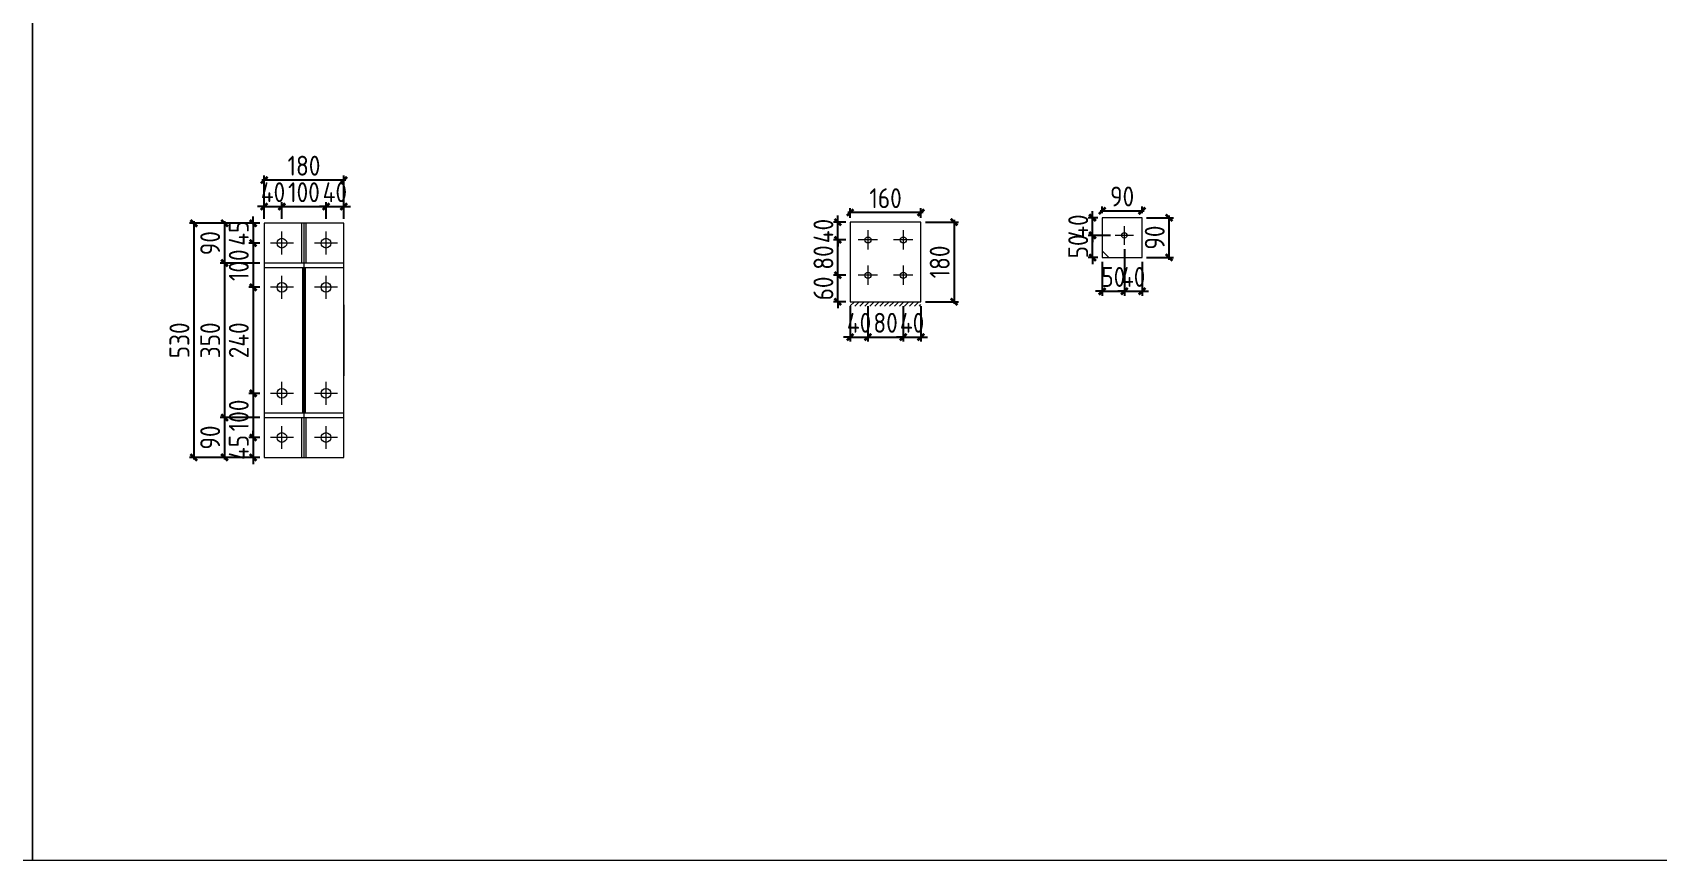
# Model space of a CAD drawing. Extents: x 485428 to 797698, y 56414 to 211814.
# Drawn here: x 763438 to 770791, y 113114 to 116863 of the extents above; entities that cross this region are included whole.
import ezdxf

# ---------------------------------------------------------------- set-up
doc = ezdxf.new("R2010")
doc.units = 0
doc.header["$LTSCALE"] = 1000
doc.header["$MEASUREMENT"] = 0
doc.styles.get("Standard").update_dxf_attribs({"font": 'gbenor.shx', "bigfont": 'gbcbig.shx'})
doc.dimstyles.get("Standard").update_dxf_attribs({"dimscale": 100, "dimtxt": 2, "dimasz": 0.4, "dimexe": 0.5, "dimexo": 1, "dimgap": 0.5, "dimtad": 1, "dimdec": 0, "dimzin": 0, "dimdsep": 46, "dimtxsty": 'Standard', "dimblk": 'ARCHTICK', "dimcen": 0.09, "dimadec": 0, "dimazin": 0, "dimtfac": 1, "dimtdec": 0, "dimtix": 1, "dimtmove": 2, "dimatfit": 3, "dimfxl": 1, "dimtolj": 1, "dimtzin": 0, "dimarcsym": 0})

# ---------------------------------------------------------------- blocks, each defined once
blk = doc.blocks.new('_ArchTick')
at = {"color": 0, "linetype": 'ByBlock', "const_width": 0.4}
blk.add_lwpolyline([(-0.5, -0.5), (0.5, 0.5)], dxfattribs=at)
blk = doc.blocks.new('*D2626')
at = {"color": 3, "lineweight": -2}
for p, q in [((764486.5, 116074.8), (764456.5, 116074.8)), ((764486.5, 116019.3), (764486.5, 116094.8)), ((764486.5, 116074.8), (764566.5, 116074.8)), ((764566.5, 116019.3), (764566.5, 116094.8)), ((764566.5, 116074.8), (764596.5, 116074.8))]:
    blk.add_line(p, q, dxfattribs=at)
at = {"layer": 'Defpoints', "color": 0}
for p in [(764566.5, 116074.8), (764486.5, 115999.3), (764566.5, 115999.3)]:
    blk.add_point(p, dxfattribs=at)
at = {"color": 3, "lineweight": -2, "xscale": 30, "yscale": 30, "zscale": 30}
blk.add_blockref('_ArchTick', (764486.5, 116074.8), dxfattribs=at)
at = {"color": 3, "lineweight": -2, "xscale": 30, "yscale": 30, "zscale": 30, "rotation": 180}
blk.add_blockref('_ArchTick', (764566.5, 116074.8), dxfattribs=at)
at = {"color": 0, "lineweight": 15, "insert": (764526.5, 116139.8), "char_height": 90, "attachment_point": 5}
blk.add_mtext('\\A1;40', dxfattribs=at)
blk = doc.blocks.new('*D2601')
at = {"color": 3, "lineweight": -2}
for p, q in [((764556.5, 116074.8), (764776.5, 116074.8)), ((764566.5, 116019.3), (764566.5, 116094.8)), ((764766.5, 116019.3), (764766.5, 116094.8))]:
    blk.add_line(p, q, dxfattribs=at)
at = {"layer": 'Defpoints', "color": 0}
for p in [(764766.5, 116074.8), (764566.5, 115999.3), (764766.5, 115999.3)]:
    blk.add_point(p, dxfattribs=at)
at = {"color": 3, "lineweight": -2, "xscale": 30, "yscale": 30, "zscale": 30, "rotation": 180}
blk.add_blockref('_ArchTick', (764566.5, 116074.8), dxfattribs=at)
at = {"color": 3, "lineweight": -2, "xscale": 30, "yscale": 30, "zscale": 30}
blk.add_blockref('_ArchTick', (764766.5, 116074.8), dxfattribs=at)
at = {"color": 0, "lineweight": 15, "insert": (764666.5, 116139.8), "char_height": 90, "attachment_point": 5}
blk.add_mtext('\\A1;100', dxfattribs=at)
blk = doc.blocks.new('*D2627')
at = {"color": 3, "lineweight": -2}
for p, q in [((764766.5, 116074.8), (764736.5, 116074.8)), ((764766.5, 116019.3), (764766.5, 116094.8)), ((764766.5, 116074.8), (764846.5, 116074.8)), ((764846.5, 116019.3), (764846.5, 116094.8)), ((764846.5, 116074.8), (764876.5, 116074.8))]:
    blk.add_line(p, q, dxfattribs=at)
at = {"layer": 'Defpoints', "color": 0}
for p in [(764846.5, 116074.8), (764766.5, 115999.3), (764846.5, 115999.3)]:
    blk.add_point(p, dxfattribs=at)
at = {"color": 3, "lineweight": -2, "xscale": 30, "yscale": 30, "zscale": 30}
blk.add_blockref('_ArchTick', (764766.5, 116074.8), dxfattribs=at)
at = {"color": 3, "lineweight": -2, "xscale": 30, "yscale": 30, "zscale": 30, "rotation": 180}
blk.add_blockref('_ArchTick', (764846.5, 116074.8), dxfattribs=at)
at = {"color": 0, "lineweight": 15, "insert": (764806.5, 116139.8), "char_height": 90, "attachment_point": 5}
blk.add_mtext('\\A1;40', dxfattribs=at)
blk = doc.blocks.new('*D2602')
at = {"color": 3, "lineweight": -2}
for p, q in [((764466.5, 115999.3), (764416.5, 115999.3)), ((764436.5, 115999.3), (764436.5, 116029.3)), ((764436.5, 115999.3), (764436.5, 115909.3)), ((764466.5, 115909.3), (764416.5, 115909.3)), ((764436.5, 115909.3), (764436.5, 115879.3))]:
    blk.add_line(p, q, dxfattribs=at)
at = {"layer": 'Defpoints', "color": 0}
for p in [(764486.5, 115999.3), (764436.5, 115909.3), (764486.5, 115909.3)]:
    blk.add_point(p, dxfattribs=at)
at = {"color": 3, "lineweight": -2, "xscale": 30, "yscale": 30, "zscale": 30}
for p, rotation in [((764436.5, 115999.3), 270), ((764436.5, 115909.3), 90)]:
    blk.add_blockref('_ArchTick', p, dxfattribs=dict(at, rotation=rotation))
at = {"color": 0, "lineweight": 15, "insert": (764371.5, 115954.3), "char_height": 90, "attachment_point": 5, "rotation": 90}
blk.add_mtext('\\A1;45', dxfattribs=at)
blk = doc.blocks.new('*D2603')
at = {"color": 3, "lineweight": -2}
for p, q in [((764466.5, 115909.3), (764416.5, 115909.3)), ((764436.5, 115919.3), (764436.5, 115699.3)), ((764466.5, 115709.3), (764416.5, 115709.3))]:
    blk.add_line(p, q, dxfattribs=at)
at = {"layer": 'Defpoints', "color": 0}
for p in [(764486.5, 115909.3), (764436.5, 115709.3), (764486.5, 115709.3)]:
    blk.add_point(p, dxfattribs=at)
at = {"color": 3, "lineweight": -2, "xscale": 30, "yscale": 30, "zscale": 30}
for p, rotation in [((764436.5, 115909.3), 90), ((764436.5, 115709.3), 270)]:
    blk.add_blockref('_ArchTick', p, dxfattribs=dict(at, rotation=rotation))
at = {"color": 0, "lineweight": 15, "insert": (764371.5, 115809.3), "char_height": 90, "attachment_point": 5, "rotation": 90}
blk.add_mtext('\\A1;100', dxfattribs=at)
blk = doc.blocks.new('*D2604')
at = {"color": 3, "lineweight": -2}
for p, q in [((764466.5, 115709.3), (764416.5, 115709.3)), ((764436.5, 115719.3), (764436.5, 115219.3)), ((764466.5, 115229.3), (764416.5, 115229.3))]:
    blk.add_line(p, q, dxfattribs=at)
at = {"layer": 'Defpoints', "color": 0}
for p in [(764486.5, 115709.3), (764436.5, 115229.3), (764486.5, 115229.3)]:
    blk.add_point(p, dxfattribs=at)
at = {"color": 3, "lineweight": -2, "xscale": 30, "yscale": 30, "zscale": 30}
for p, rotation in [((764436.5, 115709.3), 90), ((764436.5, 115229.3), 270)]:
    blk.add_blockref('_ArchTick', p, dxfattribs=dict(at, rotation=rotation))
at = {"color": 0, "lineweight": 15, "insert": (764371.5, 115469.3), "char_height": 90, "attachment_point": 5, "rotation": 90}
blk.add_mtext('\\A1;240', dxfattribs=at)
blk = doc.blocks.new('*D2605')
at = {"color": 3, "lineweight": -2}
for p, q in [((764466.5, 115229.3), (764416.5, 115229.3)), ((764436.5, 115239.3), (764436.5, 115019.3)), ((764466.5, 115029.3), (764416.5, 115029.3))]:
    blk.add_line(p, q, dxfattribs=at)
at = {"layer": 'Defpoints', "color": 0}
for p in [(764486.5, 115229.3), (764436.5, 115029.3), (764486.5, 115029.3)]:
    blk.add_point(p, dxfattribs=at)
at = {"color": 3, "lineweight": -2, "xscale": 30, "yscale": 30, "zscale": 30}
for p, rotation in [((764436.5, 115229.3), 90), ((764436.5, 115029.3), 270)]:
    blk.add_blockref('_ArchTick', p, dxfattribs=dict(at, rotation=rotation))
at = {"color": 0, "lineweight": 15, "insert": (764371.5, 115129.3), "char_height": 90, "attachment_point": 5, "rotation": 90}
blk.add_mtext('\\A1;100', dxfattribs=at)
blk = doc.blocks.new('*D2628')
at = {"color": 3, "lineweight": -2}
for p, q in [((764466.5, 115029.3), (764416.5, 115029.3)), ((764436.5, 115029.3), (764436.5, 115059.3)), ((764436.5, 115029.3), (764436.5, 114939.3)), ((764466.5, 114939.3), (764416.5, 114939.3)), ((764436.5, 114939.3), (764436.5, 114909.3))]:
    blk.add_line(p, q, dxfattribs=at)
at = {"layer": 'Defpoints', "color": 0}
for p in [(764486.5, 115029.3), (764436.5, 114939.3), (764486.5, 114939.3)]:
    blk.add_point(p, dxfattribs=at)
at = {"color": 3, "lineweight": -2, "xscale": 30, "yscale": 30, "zscale": 30}
for p, rotation in [((764436.5, 115029.3), 270), ((764436.5, 114939.3), 90)]:
    blk.add_blockref('_ArchTick', p, dxfattribs=dict(at, rotation=rotation))
at = {"color": 0, "lineweight": 15, "insert": (764371.5, 114984.3), "char_height": 90, "attachment_point": 5, "rotation": 90}
blk.add_mtext('\\A1;45', dxfattribs=at)
blk = doc.blocks.new('*D2629')
at = {"color": 3, "lineweight": -2}
for p, q in [((764466.5, 115999.3), (764287.1, 115999.3)), ((764307.1, 116009.3), (764307.1, 115809.3)), ((764466.5, 115819.3), (764287.1, 115819.3))]:
    blk.add_line(p, q, dxfattribs=at)
at = {"layer": 'Defpoints', "color": 0}
for p in [(764486.5, 115999.3), (764307.1, 115819.3), (764486.5, 115819.3)]:
    blk.add_point(p, dxfattribs=at)
at = {"color": 3, "lineweight": -2, "xscale": 30, "yscale": 30, "zscale": 30}
for p, rotation in [((764307.1, 115999.3), 90), ((764307.1, 115819.3), 270)]:
    blk.add_blockref('_ArchTick', p, dxfattribs=dict(at, rotation=rotation))
at = {"color": 0, "lineweight": 15, "insert": (764242.1, 115909.3), "char_height": 90, "attachment_point": 5, "rotation": 90}
blk.add_mtext('\\A1;90', dxfattribs=at)
blk = doc.blocks.new('*D2630')
at = {"color": 3, "lineweight": -2}
for p, q in [((764466.5, 115819.3), (764287.1, 115819.3)), ((764307.1, 115829.3), (764307.1, 115109.3)), ((764466.5, 115119.3), (764287.1, 115119.3))]:
    blk.add_line(p, q, dxfattribs=at)
at = {"layer": 'Defpoints', "color": 0}
for p in [(764486.5, 115819.3), (764307.1, 115119.3), (764486.5, 115119.3)]:
    blk.add_point(p, dxfattribs=at)
at = {"color": 3, "lineweight": -2, "xscale": 30, "yscale": 30, "zscale": 30}
for p, rotation in [((764307.1, 115819.3), 90), ((764307.1, 115119.3), 270)]:
    blk.add_blockref('_ArchTick', p, dxfattribs=dict(at, rotation=rotation))
at = {"color": 0, "lineweight": 15, "insert": (764242.1, 115469.3), "char_height": 90, "attachment_point": 5, "rotation": 90}
blk.add_mtext('\\A1;350', dxfattribs=at)
blk = doc.blocks.new('*D2631')
at = {"color": 3, "lineweight": -2}
for p, q in [((764466.5, 115119.3), (764287.1, 115119.3)), ((764307.1, 115129.3), (764307.1, 114929.3)), ((764466.5, 114939.3), (764287.1, 114939.3))]:
    blk.add_line(p, q, dxfattribs=at)
at = {"layer": 'Defpoints', "color": 0}
for p in [(764486.5, 115119.3), (764307.1, 114939.3), (764486.5, 114939.3)]:
    blk.add_point(p, dxfattribs=at)
at = {"color": 3, "lineweight": -2, "xscale": 30, "yscale": 30, "zscale": 30}
for p, rotation in [((764307.1, 115119.3), 90), ((764307.1, 114939.3), 270)]:
    blk.add_blockref('_ArchTick', p, dxfattribs=dict(at, rotation=rotation))
at = {"color": 0, "lineweight": 15, "insert": (764242.1, 115029.3), "char_height": 90, "attachment_point": 5, "rotation": 90}
blk.add_mtext('\\A1;90', dxfattribs=at)
blk = doc.blocks.new('*D2632')
at = {"color": 3, "lineweight": -2}
for p, q in [((764466.5, 115999.3), (764147.9, 115999.3)), ((764167.9, 116009.3), (764167.9, 114929.3)), ((764466.5, 114939.3), (764147.9, 114939.3))]:
    blk.add_line(p, q, dxfattribs=at)
at = {"layer": 'Defpoints', "color": 0}
for p in [(764486.5, 115999.3), (764167.9, 114939.3), (764486.5, 114939.3)]:
    blk.add_point(p, dxfattribs=at)
at = {"color": 3, "lineweight": -2, "xscale": 30, "yscale": 30, "zscale": 30}
for p, rotation in [((764167.9, 115999.3), 90), ((764167.9, 114939.3), 270)]:
    blk.add_blockref('_ArchTick', p, dxfattribs=dict(at, rotation=rotation))
at = {"color": 0, "lineweight": 15, "insert": (764102.9, 115469.3), "char_height": 90, "attachment_point": 5, "rotation": 90}
blk.add_mtext('\\A1;530', dxfattribs=at)
blk = doc.blocks.new('*D2633')
at = {"color": 3, "lineweight": -2}
for p, q in [((764856.5, 116194.9), (764476.5, 116194.9)), ((764486.5, 116019.3), (764486.5, 116214.9)), ((764846.5, 116019.3), (764846.5, 116214.9))]:
    blk.add_line(p, q, dxfattribs=at)
at = {"layer": 'Defpoints', "color": 0}
for p in [(764486.5, 116194.9), (764486.5, 115999.3), (764846.5, 115999.3)]:
    blk.add_point(p, dxfattribs=at)
at = {"color": 3, "lineweight": -2, "xscale": 30, "yscale": 30, "zscale": 30, "rotation": 180}
blk.add_blockref('_ArchTick', (764486.5, 116194.9), dxfattribs=at)
at = {"color": 3, "lineweight": -2, "xscale": 30, "yscale": 30, "zscale": 30}
blk.add_blockref('_ArchTick', (764846.5, 116194.9), dxfattribs=at)
at = {"color": 0, "lineweight": 15, "insert": (764666.5, 116259.9), "char_height": 90, "attachment_point": 5}
blk.add_mtext('\\A1;180', dxfattribs=at)
blk = doc.blocks.new('*D2634')
at = {"color": 3, "lineweight": -2}
for p, q in [((767138.3, 115624.2), (767138.3, 115463.6)), ((767218.3, 115624.2), (767218.3, 115463.6)), ((767138.3, 115483.6), (767108.3, 115483.6)), ((767138.3, 115483.6), (767218.3, 115483.6)), ((767218.3, 115483.6), (767248.3, 115483.6))]:
    blk.add_line(p, q, dxfattribs=at)
at = {"layer": 'Defpoints', "color": 0}
for p in [(767138.3, 115644.2), (767218.3, 115644.2), (767218.3, 115483.6)]:
    blk.add_point(p, dxfattribs=at)
at = {"color": 3, "lineweight": -2, "xscale": 30, "yscale": 30, "zscale": 30}
blk.add_blockref('_ArchTick', (767138.3, 115483.6), dxfattribs=at)
at = {"color": 3, "lineweight": -2, "xscale": 30, "yscale": 30, "zscale": 30, "rotation": 180}
blk.add_blockref('_ArchTick', (767218.3, 115483.6), dxfattribs=at)
at = {"color": 0, "lineweight": 15, "insert": (767178.3, 115548.6), "char_height": 90, "attachment_point": 5}
blk.add_mtext('\\A1;40', dxfattribs=at)
blk = doc.blocks.new('*D2606')
at = {"color": 3, "lineweight": -2}
for p, q in [((767218.3, 115624.2), (767218.3, 115463.6)), ((767378.3, 115624.2), (767378.3, 115463.6)), ((767208.3, 115483.6), (767388.3, 115483.6))]:
    blk.add_line(p, q, dxfattribs=at)
at = {"layer": 'Defpoints', "color": 0}
for p in [(767218.3, 115644.2), (767378.3, 115644.2), (767378.3, 115483.6)]:
    blk.add_point(p, dxfattribs=at)
at = {"color": 3, "lineweight": -2, "xscale": 30, "yscale": 30, "zscale": 30, "rotation": 180}
blk.add_blockref('_ArchTick', (767218.3, 115483.6), dxfattribs=at)
at = {"color": 3, "lineweight": -2, "xscale": 30, "yscale": 30, "zscale": 30}
blk.add_blockref('_ArchTick', (767378.3, 115483.6), dxfattribs=at)
at = {"color": 0, "lineweight": 15, "insert": (767298.3, 115548.6), "char_height": 90, "attachment_point": 5}
blk.add_mtext('\\A1;80', dxfattribs=at)
blk = doc.blocks.new('*D2607')
at = {"color": 3, "lineweight": -2}
for p, q in [((767378.3, 115624.2), (767378.3, 115463.6)), ((767458.3, 115624.2), (767458.3, 115463.6)), ((767378.3, 115483.6), (767348.3, 115483.6)), ((767378.3, 115483.6), (767458.3, 115483.6)), ((767458.3, 115483.6), (767488.3, 115483.6))]:
    blk.add_line(p, q, dxfattribs=at)
at = {"layer": 'Defpoints', "color": 0}
for p in [(767378.3, 115644.2), (767458.3, 115644.2), (767458.3, 115483.6)]:
    blk.add_point(p, dxfattribs=at)
at = {"color": 3, "lineweight": -2, "xscale": 30, "yscale": 30, "zscale": 30}
blk.add_blockref('_ArchTick', (767378.3, 115483.6), dxfattribs=at)
at = {"color": 3, "lineweight": -2, "xscale": 30, "yscale": 30, "zscale": 30, "rotation": 180}
blk.add_blockref('_ArchTick', (767458.3, 115483.6), dxfattribs=at)
at = {"color": 0, "lineweight": 15, "insert": (767418.3, 115548.6), "char_height": 90, "attachment_point": 5}
blk.add_mtext('\\A1;40', dxfattribs=at)
blk = doc.blocks.new('*D2608')
at = {"color": 3, "lineweight": -2}
for p, q in [((767118.3, 115764.2), (767062.1, 115764.2)), ((767082.1, 115764.2), (767082.1, 115794.2)), ((767082.1, 115644.2), (767082.1, 115764.2)), ((767118.3, 115644.2), (767062.1, 115644.2)), ((767082.1, 115644.2), (767082.1, 115614.2))]:
    blk.add_line(p, q, dxfattribs=at)
at = {"layer": 'Defpoints', "color": 0}
for p in [(767082.1, 115764.2), (767138.3, 115764.2), (767138.3, 115644.2)]:
    blk.add_point(p, dxfattribs=at)
at = {"color": 3, "lineweight": -2, "xscale": 30, "yscale": 30, "zscale": 30}
for p, rotation in [((767082.1, 115764.2), 270), ((767082.1, 115644.2), 90)]:
    blk.add_blockref('_ArchTick', p, dxfattribs=dict(at, rotation=rotation))
at = {"color": 0, "lineweight": 15, "insert": (767017.1, 115704.2), "char_height": 90, "attachment_point": 5, "rotation": 90}
blk.add_mtext('\\A1;60', dxfattribs=at)
blk = doc.blocks.new('*D2609')
at = {"color": 3, "lineweight": -2}
for p, q in [((767118.3, 115924.2), (767062.1, 115924.2)), ((767082.1, 115754.2), (767082.1, 115934.2)), ((767118.3, 115764.2), (767062.1, 115764.2))]:
    blk.add_line(p, q, dxfattribs=at)
at = {"layer": 'Defpoints', "color": 0}
for p in [(767082.1, 115924.2), (767138.3, 115924.2), (767138.3, 115764.2)]:
    blk.add_point(p, dxfattribs=at)
at = {"color": 3, "lineweight": -2, "xscale": 30, "yscale": 30, "zscale": 30}
for p, rotation in [((767082.1, 115924.2), 90), ((767082.1, 115764.2), 270)]:
    blk.add_blockref('_ArchTick', p, dxfattribs=dict(at, rotation=rotation))
at = {"color": 0, "lineweight": 15, "insert": (767017.1, 115844.2), "char_height": 90, "attachment_point": 5, "rotation": 90}
blk.add_mtext('\\A1;80', dxfattribs=at)
blk = doc.blocks.new('*D2635')
at = {"color": 3, "lineweight": -2}
for p, q in [((767118.3, 116004.2), (767062.1, 116004.2)), ((767082.1, 116004.2), (767082.1, 116034.2)), ((767082.1, 115924.2), (767082.1, 116004.2)), ((767118.3, 115924.2), (767062.1, 115924.2)), ((767082.1, 115924.2), (767082.1, 115894.2))]:
    blk.add_line(p, q, dxfattribs=at)
at = {"layer": 'Defpoints', "color": 0}
for p in [(767082.1, 116004.2), (767138.3, 116004.2), (767138.3, 115924.2)]:
    blk.add_point(p, dxfattribs=at)
at = {"color": 3, "lineweight": -2, "xscale": 30, "yscale": 30, "zscale": 30}
for p, rotation in [((767082.1, 116004.2), 270), ((767082.1, 115924.2), 90)]:
    blk.add_blockref('_ArchTick', p, dxfattribs=dict(at, rotation=rotation))
at = {"color": 0, "lineweight": 15, "insert": (767017.1, 115964.2), "char_height": 90, "attachment_point": 5, "rotation": 90}
blk.add_mtext('\\A1;40', dxfattribs=at)
blk = doc.blocks.new('*D2636')
at = {"color": 3, "lineweight": -2}
for p, q in [((767468.3, 116047.8), (767128.3, 116047.8)), ((767138.3, 116024.2), (767138.3, 116067.8)), ((767458.3, 116024.2), (767458.3, 116067.8))]:
    blk.add_line(p, q, dxfattribs=at)
at = {"layer": 'Defpoints', "color": 0}
for p in [(767138.3, 116047.8), (767138.3, 116004.2), (767458.3, 116004.2)]:
    blk.add_point(p, dxfattribs=at)
at = {"color": 3, "lineweight": -2, "xscale": 30, "yscale": 30, "zscale": 30, "rotation": 180}
blk.add_blockref('_ArchTick', (767138.3, 116047.8), dxfattribs=at)
at = {"color": 3, "lineweight": -2, "xscale": 30, "yscale": 30, "zscale": 30}
blk.add_blockref('_ArchTick', (767458.3, 116047.8), dxfattribs=at)
at = {"color": 0, "lineweight": 15, "insert": (767298.3, 116112.8), "char_height": 90, "attachment_point": 5}
blk.add_mtext('\\A1;160', dxfattribs=at)
blk = doc.blocks.new('*D2610')
at = {"color": 3, "lineweight": -2}
for p, q in [((767478.3, 116004.2), (767628.3, 116004.2)), ((767608.3, 116014.2), (767608.3, 115634.2)), ((767478.3, 115644.2), (767628.3, 115644.2))]:
    blk.add_line(p, q, dxfattribs=at)
at = {"layer": 'Defpoints', "color": 0}
for p in [(767458.3, 116004.2), (767458.3, 115644.2), (767608.3, 115644.2)]:
    blk.add_point(p, dxfattribs=at)
at = {"color": 3, "lineweight": -2, "xscale": 30, "yscale": 30, "zscale": 30}
for p, rotation in [((767608.3, 116004.2), 90), ((767608.3, 115644.2), 270)]:
    blk.add_blockref('_ArchTick', p, dxfattribs=dict(at, rotation=rotation))
at = {"color": 0, "lineweight": 15, "insert": (767543.3, 115824.2), "char_height": 90, "attachment_point": 5, "rotation": 90}
blk.add_mtext('\\A1;180', dxfattribs=at)
blk = doc.blocks.new('*D2637')
at = {"color": 3, "lineweight": -2}
for p, q in [((768278.8, 115824.4), (768278.8, 115671.3)), ((768378.8, 115882.4), (768378.8, 115671.3)), ((768278.8, 115691.3), (768248.8, 115691.3)), ((768278.8, 115691.3), (768378.8, 115691.3)), ((768378.8, 115691.3), (768408.8, 115691.3))]:
    blk.add_line(p, q, dxfattribs=at)
at = {"layer": 'Defpoints', "color": 0}
for p in [(768378.8, 115902.4), (768278.8, 115844.4), (768378.8, 115691.3)]:
    blk.add_point(p, dxfattribs=at)
at = {"color": 3, "lineweight": -2, "xscale": 30, "yscale": 30, "zscale": 30}
blk.add_blockref('_ArchTick', (768278.8, 115691.3), dxfattribs=at)
at = {"color": 3, "lineweight": -2, "xscale": 30, "yscale": 30, "zscale": 30, "rotation": 180}
blk.add_blockref('_ArchTick', (768378.8, 115691.3), dxfattribs=at)
at = {"color": 0, "lineweight": 15, "insert": (768328.8, 115756.3), "char_height": 90, "attachment_point": 5}
blk.add_mtext('\\A1;50', dxfattribs=at)
blk = doc.blocks.new('*D2638')
at = {"color": 3, "lineweight": -2}
for p, q in [((768378.8, 115882.4), (768378.8, 115671.3)), ((768458.8, 115824.4), (768458.8, 115671.3)), ((768378.8, 115691.3), (768348.8, 115691.3)), ((768378.8, 115691.3), (768458.8, 115691.3)), ((768458.8, 115691.3), (768488.8, 115691.3))]:
    blk.add_line(p, q, dxfattribs=at)
at = {"layer": 'Defpoints', "color": 0}
for p in [(768378.8, 115902.4), (768458.8, 115844.4), (768458.8, 115691.3)]:
    blk.add_point(p, dxfattribs=at)
at = {"color": 3, "lineweight": -2, "xscale": 30, "yscale": 30, "zscale": 30}
blk.add_blockref('_ArchTick', (768378.8, 115691.3), dxfattribs=at)
at = {"color": 3, "lineweight": -2, "xscale": 30, "yscale": 30, "zscale": 30, "rotation": 180}
blk.add_blockref('_ArchTick', (768458.8, 115691.3), dxfattribs=at)
at = {"color": 0, "lineweight": 15, "insert": (768418.8, 115756.3), "char_height": 90, "attachment_point": 5}
blk.add_mtext('\\A1;40', dxfattribs=at)
blk = doc.blocks.new('*D2639')
at = {"color": 3, "lineweight": -2}
for p, q in [((768235, 115944.4), (768235, 115974.4)), ((768316.8, 115944.4), (768215, 115944.4)), ((768235, 115844.4), (768235, 115944.4)), ((768258.8, 115844.4), (768215, 115844.4)), ((768235, 115844.4), (768235, 115814.4))]:
    blk.add_line(p, q, dxfattribs=at)
at = {"layer": 'Defpoints', "color": 0}
for p in [(768235, 115944.4), (768336.8, 115944.4), (768278.8, 115844.4)]:
    blk.add_point(p, dxfattribs=at)
at = {"color": 3, "lineweight": -2, "xscale": 30, "yscale": 30, "zscale": 30}
for p, rotation in [((768235, 115944.4), 270), ((768235, 115844.4), 90)]:
    blk.add_blockref('_ArchTick', p, dxfattribs=dict(at, rotation=rotation))
at = {"color": 0, "lineweight": 15, "insert": (768170, 115894.4), "char_height": 90, "attachment_point": 5, "rotation": 90}
blk.add_mtext('\\A1;50', dxfattribs=at)
blk = doc.blocks.new('*D2640')
at = {"color": 3, "lineweight": -2}
for p, q in [((768235, 116024.4), (768235, 116054.4)), ((768258.8, 116024.4), (768215, 116024.4)), ((768235, 115944.4), (768235, 116024.4)), ((768316.8, 115944.4), (768215, 115944.4)), ((768235, 115944.4), (768235, 115914.4))]:
    blk.add_line(p, q, dxfattribs=at)
at = {"layer": 'Defpoints', "color": 0}
for p in [(768235, 116024.4), (768278.8, 116024.4), (768336.8, 115944.4)]:
    blk.add_point(p, dxfattribs=at)
at = {"color": 3, "lineweight": -2, "xscale": 30, "yscale": 30, "zscale": 30}
for p, rotation in [((768235, 116024.4), 270), ((768235, 115944.4), 90)]:
    blk.add_blockref('_ArchTick', p, dxfattribs=dict(at, rotation=rotation))
at = {"color": 0, "lineweight": 15, "insert": (768170, 115984.4), "char_height": 90, "attachment_point": 5, "rotation": 90}
blk.add_mtext('\\A1;40', dxfattribs=at)
blk = doc.blocks.new('*D2641')
at = {"color": 3, "lineweight": -2}
for p, q in [((768268.8, 116055.6), (768468.8, 116055.6)), ((768278.8, 116044.4), (768278.8, 116075.6)), ((768458.8, 116044.4), (768458.8, 116075.6))]:
    blk.add_line(p, q, dxfattribs=at)
at = {"layer": 'Defpoints', "color": 0}
for p in [(768458.8, 116055.6), (768278.8, 116024.4), (768458.8, 116024.4)]:
    blk.add_point(p, dxfattribs=at)
at = {"color": 3, "lineweight": -2, "xscale": 30, "yscale": 30, "zscale": 30, "rotation": 180}
blk.add_blockref('_ArchTick', (768278.8, 116055.6), dxfattribs=at)
at = {"color": 3, "lineweight": -2, "xscale": 30, "yscale": 30, "zscale": 30}
blk.add_blockref('_ArchTick', (768458.8, 116055.6), dxfattribs=at)
at = {"color": 0, "lineweight": 15, "insert": (768368.8, 116120.6), "char_height": 90, "attachment_point": 5}
blk.add_mtext('\\A1;90', dxfattribs=at)
blk = doc.blocks.new('*D2642')
at = {"color": 3, "lineweight": -2}
for p, q in [((768478.8, 116024.4), (768601.4, 116024.4)), ((768581.4, 115834.4), (768581.4, 116034.4)), ((768478.8, 115844.4), (768601.4, 115844.4))]:
    blk.add_line(p, q, dxfattribs=at)
at = {"layer": 'Defpoints', "color": 0}
for p in [(768458.8, 116024.4), (768581.4, 116024.4), (768458.8, 115844.4)]:
    blk.add_point(p, dxfattribs=at)
at = {"color": 3, "lineweight": -2, "xscale": 30, "yscale": 30, "zscale": 30}
for p, rotation in [((768581.4, 116024.4), 90), ((768581.4, 115844.4), 270)]:
    blk.add_blockref('_ArchTick', p, dxfattribs=dict(at, rotation=rotation))
at = {"color": 0, "lineweight": 15, "insert": (768516.4, 115934.4), "char_height": 90, "attachment_point": 5, "rotation": 90}
blk.add_mtext('\\A1;90', dxfattribs=at)

msp = doc.modelspace()

# ---------------------------------------------------------------- hatches: boundary and pattern name
at = {"lineweight": 15}
h = msp.add_hatch(dxfattribs=at)
h.set_pattern_fill('ANSI31', color=256, scale=10, style=0)
h.set_pattern_definition([(45, (284553.542, -79658.43), (-11.22532015, 11.22532015), [])])
h.paths.add_polyline_path([(767458.3, 115644.2), (767448, 115644.2), (767458.3, 115630.9)], flags=17)
h.paths.add_polyline_path([(767448, 115644.2), (767138.3, 115644.2), (767138.3, 115624.2), (767458.3, 115624.2), (767458.3, 115630.9)])

# ---------------------------------------------------------------- linework, layer by layer
for p, q in [((764486.5, 115999.3), (764486.5, 114939.3)), ((764846.5, 115999.3), (764486.5, 115999.3)), ((764846.5, 114939.3), (764846.5, 115999.3)), ((767138.3, 116004.2), (767138.3, 115644.2)), ((767458.3, 116004.2), (767138.3, 116004.2)), ((767218.3, 115968.2), (767218.3, 115880.2)), ((767378.3, 115968.2), (767378.3, 115880.2)), ((767458.3, 115644.2), (767458.3, 116004.2)), ((768278.8, 116024.4), (768278.8, 115844.4)), ((768458.8, 116024.4), (768278.8, 116024.4)), ((768378.8, 115902.4), (768378.8, 115986.4)), ((768458.8, 115844.4), (768458.8, 116024.4)), ((764618.5, 115909.3), (764514.5, 115909.3)), ((764566.5, 115857.3), (764566.5, 115961.3)), ((764818.5, 115909.3), (764714.5, 115909.3)), ((764766.5, 115857.3), (764766.5, 115961.3)), ((767262.3, 115924.2), (767174.3, 115924.2)), ((767422.3, 115924.2), (767334.3, 115924.2)), ((768420.8, 115944.4), (768336.8, 115944.4)), ((768278.8, 115874.4), (768308.8, 115844.4)), ((768278.8, 115844.4), (768458.8, 115844.4)), ((764566.5, 115657.3), (764566.5, 115761.3)), ((764766.5, 115657.3), (764766.5, 115761.3)), ((767262.3, 115764.2), (767174.3, 115764.2)), ((767218.3, 115808.2), (767218.3, 115720.2)), ((767422.3, 115764.2), (767334.3, 115764.2)), ((767378.3, 115808.2), (767378.3, 115720.2)), ((764618.5, 115709.3), (764514.5, 115709.3)), ((764818.5, 115709.3), (764714.5, 115709.3)), ((764846.5, 115629.3), (764846.5, 115309.3)), ((767138.3, 115644.2), (767458.3, 115644.2)), ((764618.5, 115229.3), (764514.5, 115229.3)), ((764566.5, 115177.3), (764566.5, 115281.3)), ((764818.5, 115229.3), (764714.5, 115229.3)), ((764766.5, 115177.3), (764766.5, 115281.3)), ((764566.5, 114977.3), (764566.5, 115081.3)), ((764766.5, 114977.3), (764766.5, 115081.3)), ((764618.5, 115029.3), (764514.5, 115029.3)), ((764818.5, 115029.3), (764714.5, 115029.3)), ((764486.5, 114939.3), (764846.5, 114939.3))]:
    msp.add_line(p, q, dxfattribs=at)
at = {"color": 2, "lineweight": 15}
for p, q in [((764656.5, 115819.3), (764656.5, 115999.3)), ((764676.5, 115819.3), (764676.5, 115999.3)), ((764656.5, 114939.3), (764656.5, 115119.3)), ((764676.5, 114939.3), (764676.5, 115119.3)), ((764656.5, 114939.3), (764676.5, 114939.3))]:
    msp.add_line(p, q, dxfattribs=at)
at = {"color": 1, "lineweight": 15}
msp.add_line((764666.5, 115999.3), (764666.5, 114939.3), dxfattribs=at)
at = {"color": 4, "lineweight": 15}
for p, q in [((764666.5, 115819.3), (764486.5, 115819.3)), ((764486.5, 115819.3), (764486.5, 115799.3)), ((764846.5, 115819.3), (764666.5, 115819.3)), ((764846.5, 115799.3), (764846.5, 115819.3)), ((764486.5, 115799.3), (764846.5, 115799.3)), ((764660.5, 115799.3), (764660.5, 115139.3)), ((764672.5, 115799.3), (764672.5, 115139.3)), ((764846.5, 115139.3), (764486.5, 115139.3)), ((764486.5, 115139.3), (764486.5, 115119.3)), ((764486.5, 115119.3), (764666.5, 115119.3)), ((764666.5, 115119.3), (764846.5, 115119.3)), ((764846.5, 115119.3), (764846.5, 115139.3))]:
    msp.add_line(p, q, dxfattribs=at)
at = {"lineweight": 15}
for points in [[(748588.1, 123614.2), (763438.1, 123614.2), (763438.1, 113114.2), (748588.1, 113114.2)], [(763438.1, 123614.2), (778288.1, 123614.2), (778288.1, 113114.2), (763438.1, 113114.2)]]:
    msp.add_lwpolyline(points, close=True, dxfattribs=at)
for centre, radius in [((764566.5, 115909.3), 22), ((764766.5, 115909.3), 22), ((767218.3, 115924.2), 14), ((767378.3, 115924.2), 14), ((768378.8, 115944.4), 12), ((767218.3, 115764.2), 14), ((767378.3, 115764.2), 14), ((764566.5, 115709.3), 22), ((764766.5, 115709.3), 22), ((764566.5, 115229.3), 22), ((764766.5, 115229.3), 22), ((764566.5, 115029.3), 22), ((764766.5, 115029.3), 22)]:
    msp.add_circle(centre, radius, dxfattribs=at)

# ---------------------------------------------------------------- dimensions: what is measured, and where the dimension line sits
for p1, p2, distance, picture, middle in [((764846.5, 115999.3), (764486.5, 115999.3), -195.6, '*D2633', (764666.5, 116259.9)), ((767458.3, 116004.2), (767138.3, 116004.2), -43.6, '*D2636', (767298.3, 116112.8)), ((768278.8, 116024.4), (768458.8, 116024.4), 31.2, '*D2641', (768368.8, 116120.6)), ((768458.8, 115844.4), (768458.8, 116024.4), -122.6, '*D2642', (768516.4, 115934.4)), ((764486.5, 115999.3), (764486.5, 114939.3), -318.6, '*D2632', (764102.9, 115469.3)), ((767458.3, 116004.2), (767458.3, 115644.2), 150, '*D2610', (767543.3, 115824.2))]:
    dim = msp.add_aligned_dim(p1=p1, p2=p2, distance=distance, dimstyle='Standard', override={"dimtxt": 0.9, "dimasz": 0.3, "dimexe": 0.2, "dimexo": 0.2, "dimgap": 0.2, "dimlfac": 0.5, "dimdle": 0.1, "dimclrd": 3, "dimclre": 3}, dxfattribs=at)
    dim.commit()
    dim.dimension.update_dxf_attribs({"geometry": picture, "text_midpoint": middle})
for base, p1, p2, picture, middle in [((764566.5, 116074.8), (764486.5, 115999.3), (764566.5, 115999.3), '*D2626', (764526.5, 116139.8)), ((764766.5, 116074.8), (764566.5, 115999.3), (764766.5, 115999.3), '*D2601', (764666.5, 116139.8)), ((764846.5, 116074.8), (764766.5, 115999.3), (764846.5, 115999.3), '*D2627', (764806.5, 116139.8)), ((768378.8, 115691.3), (768278.8, 115844.4), (768378.8, 115902.4), '*D2637', (768328.8, 115756.3)), ((768458.8, 115691.3), (768378.8, 115902.4), (768458.8, 115844.4), '*D2638', (768418.8, 115756.3)), ((767218.3, 115483.6), (767138.3, 115644.2), (767218.3, 115644.2), '*D2634', (767178.3, 115548.6)), ((767378.3, 115483.6), (767218.3, 115644.2), (767378.3, 115644.2), '*D2606', (767298.3, 115548.6)), ((767458.3, 115483.6), (767378.3, 115644.2), (767458.3, 115644.2), '*D2607', (767418.3, 115548.6))]:
    dim = msp.add_linear_dim(base=base, p1=p1, p2=p2, dimstyle='Standard', override={"dimtxt": 0.9, "dimasz": 0.3, "dimexe": 0.2, "dimexo": 0.2, "dimgap": 0.2, "dimlfac": 0.5, "dimdle": 0.1, "dimclrd": 3, "dimclre": 3}, dxfattribs=at)
    dim.commit()
    dim.dimension.update_dxf_attribs({"geometry": picture, "text_midpoint": middle})
for base, p1, p2, picture, middle in [((768235, 116024.4), (768336.8, 115944.4), (768278.8, 116024.4), '*D2640', (768170, 115984.4)), ((764307.1, 115819.3), (764486.5, 115999.3), (764486.5, 115819.3), '*D2629', (764242.1, 115909.3)), ((764436.5, 115909.3), (764486.5, 115999.3), (764486.5, 115909.3), '*D2602', (764371.5, 115954.3)), ((767082.1, 116004.2), (767138.3, 115924.2), (767138.3, 116004.2), '*D2635', (767017.1, 115964.2)), ((768235, 115944.4), (768278.8, 115844.4), (768336.8, 115944.4), '*D2639', (768170, 115894.4)), ((764436.5, 115709.3), (764486.5, 115909.3), (764486.5, 115709.3), '*D2603', (764371.5, 115809.3)), ((767082.1, 115924.2), (767138.3, 115764.2), (767138.3, 115924.2), '*D2609', (767017.1, 115844.2)), ((764307.1, 115119.3), (764486.5, 115819.3), (764486.5, 115119.3), '*D2630', (764242.1, 115469.3)), ((767082.1, 115764.2), (767138.3, 115644.2), (767138.3, 115764.2), '*D2608', (767017.1, 115704.2)), ((764436.5, 115229.3), (764486.5, 115709.3), (764486.5, 115229.3), '*D2604', (764371.5, 115469.3)), ((764436.5, 115029.3), (764486.5, 115229.3), (764486.5, 115029.3), '*D2605', (764371.5, 115129.3)), ((764307.1, 114939.3), (764486.5, 115119.3), (764486.5, 114939.3), '*D2631', (764242.1, 115029.3)), ((764436.5, 114939.3), (764486.5, 115029.3), (764486.5, 114939.3), '*D2628', (764371.5, 114984.3))]:
    dim = msp.add_linear_dim(base=base, p1=p1, p2=p2, angle=90, dimstyle='Standard', override={"dimtxt": 0.9, "dimasz": 0.3, "dimexe": 0.2, "dimexo": 0.2, "dimgap": 0.2, "dimlfac": 0.5, "dimdle": 0.1, "dimclrd": 3, "dimclre": 3}, dxfattribs=at)
    dim.commit()
    dim.dimension.update_dxf_attribs({"geometry": picture, "text_midpoint": middle})

doc.saveas('drawing.dxf')
